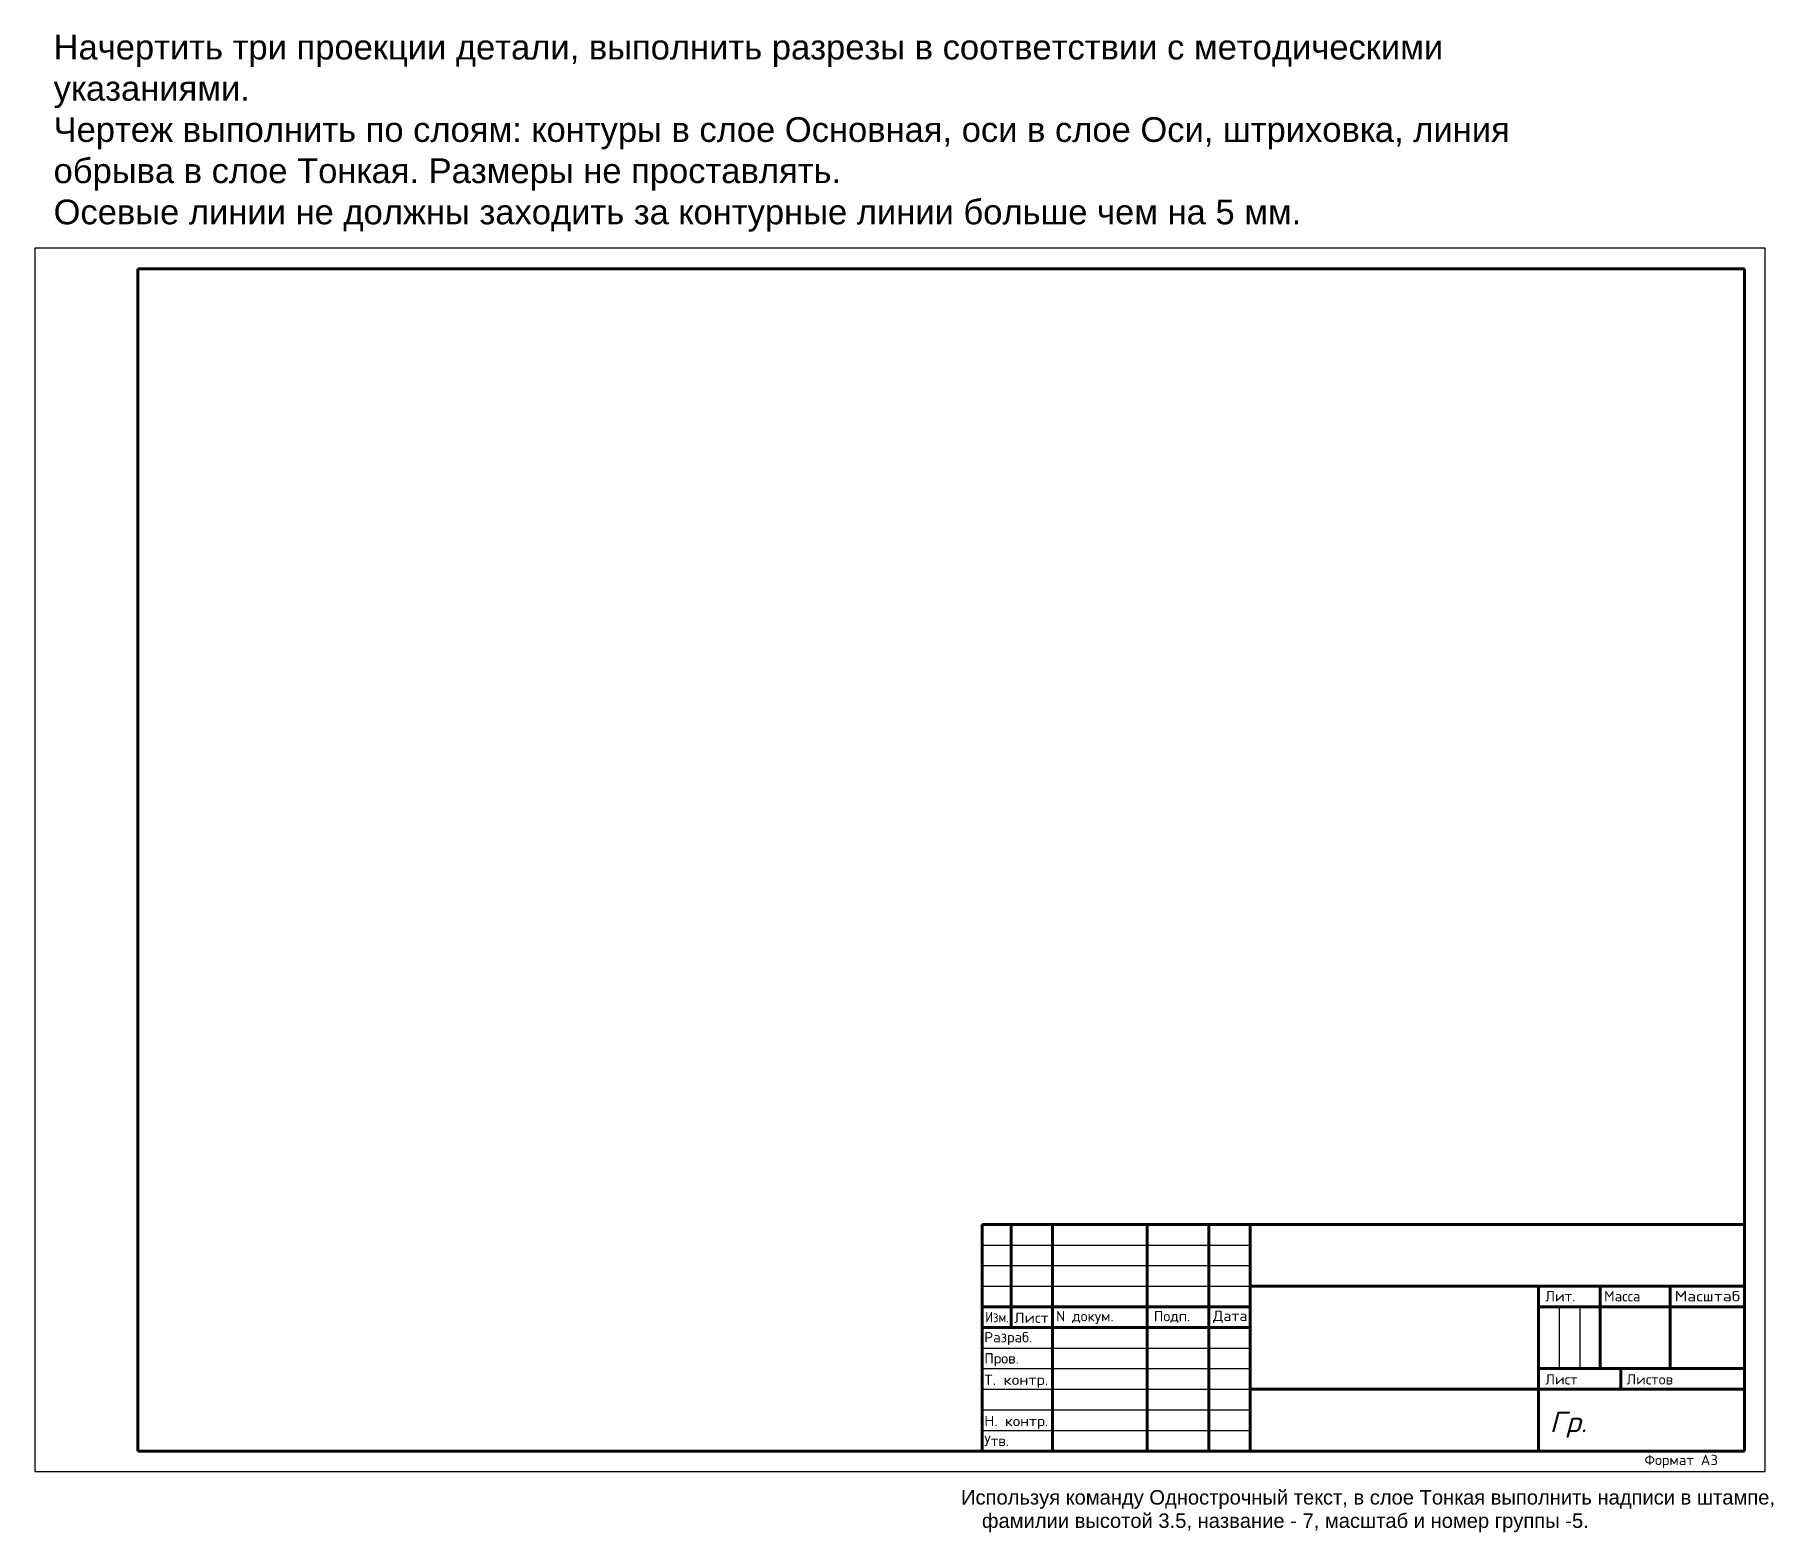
# Model space of a CAD drawing. Header units: millimetres. Extents: x 0 to 422, y -15 to 349.
import ezdxf
from ezdxf.enums import TextEntityAlignment as Align

# ---------------------------------------------------------------- set-up
doc = ezdxf.new("R2010")
doc.units = ezdxf.units.MM
doc.layers.add('Основная', color=3, linetype='Continuous', lineweight=80)
doc.layers.add('Тонкая', color=1, linetype='Continuous', lineweight=30)
doc.styles.get("Standard").update_dxf_attribs({"font": 'arial.ttf'})
doc.styles.add('наклон', font='simplex.shx', dxfattribs={"oblique": 15})
doc.styles.add('прям', font='simplex.shx')

msp = doc.modelspace()

# ---------------------------------------------------------------- linework, layer by layer
at = {"layer": 'Основная'}
for p, q in [((415, 292), (25, 292)), ((25, 292), (25, 5)), ((415, 5), (415, 292)), ((230, 60), (230, 5)), ((230, 60), (415, 60)), ((237, 60), (237, 35)), ((247, 60), (247, 5)), ((270, 60), (270, 5)), ((285, 60), (285, 5)), ((295, 60), (295, 5)), ((295, 45), (415, 45)), ((365, 5), (365, 45)), ((380, 45), (380, 25)), ((397, 45), (397, 25)), ((230, 40), (295, 40)), ((365, 40), (415, 40)), ((230, 35), (295, 35)), ((380, 25), (365, 25)), ((380, 25), (415, 25)), ((385, 20), (385, 25)), ((295, 20), (415, 20)), ((25, 5), (415, 5))]:
    msp.add_line(p, q, dxfattribs=at)
at = {"layer": 'Тонкая'}
for p, q in [((420, 297), (0, 297)), ((0, 297), (0, 0)), ((420, 0), (420, 297)), ((230, 55), (295, 55)), ((230, 50), (295, 50)), ((230, 45), (295, 45)), ((370, 40), (370, 25)), ((375, 40), (375, 25)), ((230, 30), (295, 30)), ((230, 25), (295, 25)), ((230, 20), (295, 20)), ((230, 15), (295, 15)), ((230, 10), (295, 10)), ((0, 0), (420, 0))]:
    msp.add_line(p, q, dxfattribs=at)

# ---------------------------------------------------------------- texts
at = {"layer": 'Тонкая', "style": 'прям'}
for s, p in [('Лит.', (366.64, 41.33)), ('Масса', (380.92, 41.33)), ('N докум.', (247.9, 36.49)), ('Подп.', (271.64, 36.49)), ('Разраб.', (230.47, 31.37)), ('Пров.', (230.47, 26.24)), ('Лист', (366.64, 21.14)), ('Листов', (386.34, 21.14)), ('Утв.', (230.47, 6.22)), ('Формат А3', (390.72, 1.57))]:
    msp.add_text(s, height=2.5, dxfattribs=at).set_placement(p)
for s, width, p, p2 in [('Масштаб', 0.8667, (398.06, 41.33), (413.95, 41.33)), ('Изм.', 0.806012, (230.71, 36.25), (236.46, 36.25)), ('Лист', 0.835981, (237.73, 36.1), (246.08, 36.1)), ('Дата', 0.780249, (285.99, 36.57), (294.35, 36.57)), ('Т. контр.', 0.881809, (230.47, 21.04), (246.01, 21.04)), ('Н. контр.', 0.847453, (230.47, 11.03), (246.01, 11.03))]:
    msp.add_text(s, height=2.5, dxfattribs=dict(at, width=width)).set_placement(p, p2, align=Align.FIT)
at = {"layer": 'Тонкая', "style": 'наклон', "oblique": 15}
msp.add_text('Гр. ', height=5, dxfattribs=at).set_placement((367.69, 9.56))
at = {"layer": 'Тонкая'}
for s, p in [('   Используя команду Однострочный текст, в слое Тонкая выполнить надписи в штампе,', (220.76, -7.99)), (' фамилии высотой 3.5, название - 7, масштаб и номер группы -5. ', (228.55, -13.66))]:
    msp.add_text(s, height=3.5, dxfattribs=at).set_placement(p)
at = {"layer": 'Тонкая', "insert": (4.57, 348.78), "char_height": 6, "attachment_point": 1}
msp.add_mtext_dynamic_manual_height_columns('Начертить три проекции детали, выполнить разрезы в соответствии с методическими указаниями.  \\PЧертеж выполнить по слоям: контуры в слое Основная, оси в слое Оси, штриховка, линия обрыва в слое Тонкая. Размеры не проставлять. \\PОсевые линии не должны заходить за контурные линии больше чем на 5 мм.', width=357.1057, gutter_width=35, heights=[0], dxfattribs=at)

doc.saveas('drawing.dxf')
